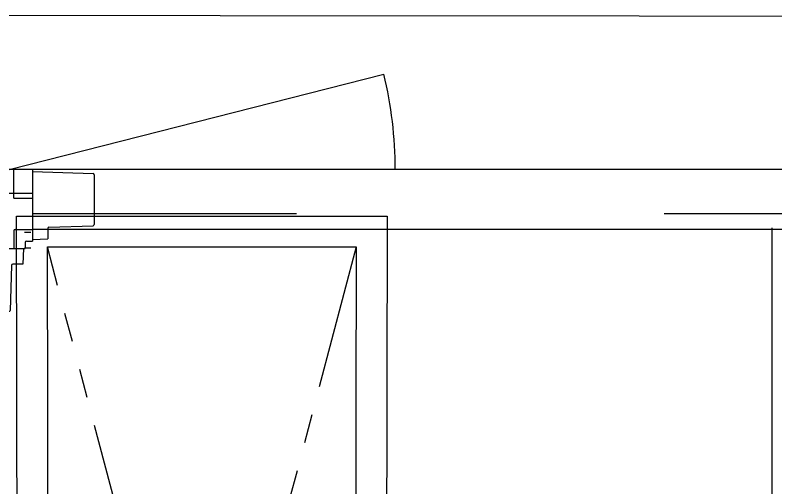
# Model space of a CAD drawing. Header units: millimetres. Extents: x -95754 to 177808, y 34455 to 150605.
# Drawn here: x 172381 to 173366, y 140043 to 140655 of the extents above; entities that cross this region are included whole.
import ezdxf

# ---------------------------------------------------------------- set-up
doc = ezdxf.new("R2010")
doc.units = ezdxf.units.MM
doc.header["$LTSCALE"] = 300
doc.linetypes.add('HIDDEN2', pattern=[4.7625, 3.175, -1.5875])
doc.linetypes.add('PHANTOM2', pattern=[1.25, 0.625, -0.125, 0.125, -0.125, 0.125, -0.125])
for name, color, linetype in [('A-ETC-기계', 253, 'Continuous'), ('DAMPER', 5, 'Continuous'), ('FRAME', 3, 'Continuous'), ('HID', 86, 'HIDDEN2'), ('text', 2, 'Continuous'), ('도면층1', 15, 'PHANTOM2'), ('장비패드', 7, 'Continuous')]:
    doc.layers.add(name, color=color, linetype=linetype)

# ---------------------------------------------------------------- blocks, each defined once
blk = doc.blocks.new('*U1762')
at = {"color": 0}
blk.add_line((500, 0), (14.82, -120.83), dxfattribs=at)
blk.add_arc((500, 0), 500, 180, 193.98494, dxfattribs=at)
blk = doc.blocks.new('A$C26806475')
at = {"color": 0}
for p, q in [((30, 179.95), (0, 149.95)), ((100, 179.95), (30, 179.95)), ((30, 179.95), (50.07, 149.95)), ((100, 179.95), (100, 103.95)), ((100, 177.75), (178.5, 175.01)), ((179.95, 173.51), (179.95, 110.39)), ((0, 149.95), (0, 79.95)), ((30, 129.88), (0, 149.95)), ((50, 149.95), (100, 149.95)), ((30, 129.95), (30, 79.95)), ((121.45, 106.9), (178.5, 108.89)), ((76, 102.45), (76, 79.95)), ((77.5, 103.95), (100, 103.95)), ((100, 103.95), (100, 89.35)), ((120, 105.4), (120, 92.25)), ((90.6, 87.85), (90.6, 79.95)), ((92.1, 89.35), (100, 89.35)), ((100, 91.55), (120, 92.25)), ((0, 79.95), (76, 79.95)), ((2.2, 79.95), (4.94, 1.45)), ((76, 79.95), (90.6, 79.95)), ((88.4, 79.95), (87.7, 59.95)), ((73.05, 58.5), (71.06, 1.45)), ((87.7, 59.95), (74.55, 59.95)), ((6.44, 0), (69.56, 0))]:
    blk.add_line(p, q, dxfattribs=at)
at = {"color": 0, "linetype": 'HIDDEN2', "ltscale": 0.4}
for p, q in [((76, 143.95), (76, 179.95)), ((76, 143.95), (100, 143.95)), ((0, 103.95), (36, 103.95)), ((36, 103.95), (36, 79.95))]:
    blk.add_line(p, q, dxfattribs=at)
at = {"color": 0}
for radius in [12, 5]:
    blk.add_circle((50, 129.95), radius, dxfattribs=at)
for centre, radius, start, end in [((178.45, 173.51), 1.5, 0, 88), ((50, 129.95), 20, 90, 180), ((121.5, 105.4), 1.5, 92, 180), ((178.45, 110.39), 1.5, 272, 0), ((77.5, 102.45), 1.5, 90, 180), ((92.1, 87.85), 1.5, 90, 180), ((74.55, 58.45), 1.5, 90, 178), ((6.44, 1.5), 1.5, 182, 270), ((69.56, 1.5), 1.5, 270, 358)]:
    blk.add_arc(centre, radius, start, end, dxfattribs=at)
blk = doc.blocks.new('G$C618AA28F')
at = {"layer": 'DAMPER', "color": 0}
for points in [[(-556.37, 790.1), (-82.37, 790.1), (-79.36, -789.9), (-559.49, -789.9)], [(-516.37, 750.1), (-122.37, 750.1), (-119.36, -749.9), (-519.49, -749.9)]]:
    blk.add_lwpolyline(points, close=True, dxfattribs=at)
at = {"layer": 'FRAME', "color": 0}
for p, q in [((-89.93, -748.75), (-97.93, -748.75)), ((-3299.59, -772.31), (-100, -772.31)), ((-3307.59, -850), (-100, -850))]:
    blk.add_line(p, q, dxfattribs=at)
at = {"layer": 'FRAME', "color": 0, "linetype": 'HIDDEN2'}
for p, q in [((-89.93, -768.75), (-97.93, -768.75)), ((-3299.59, -792.75), (-100, -792.75))]:
    blk.add_line(p, q, dxfattribs=at)
at = {"layer": 'HID', "color": 0}
blk.add_line((-1057.93, -774.75), (-1057.93, 775.25), dxfattribs=at)
at = {"layer": '도면층1', "color": 0}
for p, q in [((-519.49, -749.9), (-122.37, 750.1)), ((-516.37, 750.1), (-119.36, -749.9))]:
    blk.add_line(p, q, dxfattribs=at)
at = {"color": 0, "yscale": 1.02222, "rotation": 180}
blk.add_blockref('A$C26806475', (0, -666.05), dxfattribs=at)
at = {"layer": 'text', "color": 0, "yscale": 1.02222}
blk.add_blockref('*U1762', (-570, -850), dxfattribs=at)
blk = doc.blocks.new('4F_기계장비')
at = {"layer": 'A-ETC-기계', "rotation": 180}
blk.add_blockref('G$C618AA28F', (79750, -9000), dxfattribs=at)

msp = doc.modelspace()

# ---------------------------------------------------------------- linework, layer by layer
at = {"layer": '장비패드', "elevation": 0}
msp.add_lwpolyline([(175903.55, 140651.91), (175903.55, 138551.91), (172103.57, 138555.02), (172103.57, 140655.02)], close=True, dxfattribs=at)

# ---------------------------------------------------------------- block references
at = {"layer": 'A-ETC-기계'}
msp.add_blockref('4F_기계장비', (92553.57, 148605.02), dxfattribs=at)

doc.saveas('drawing.dxf')
